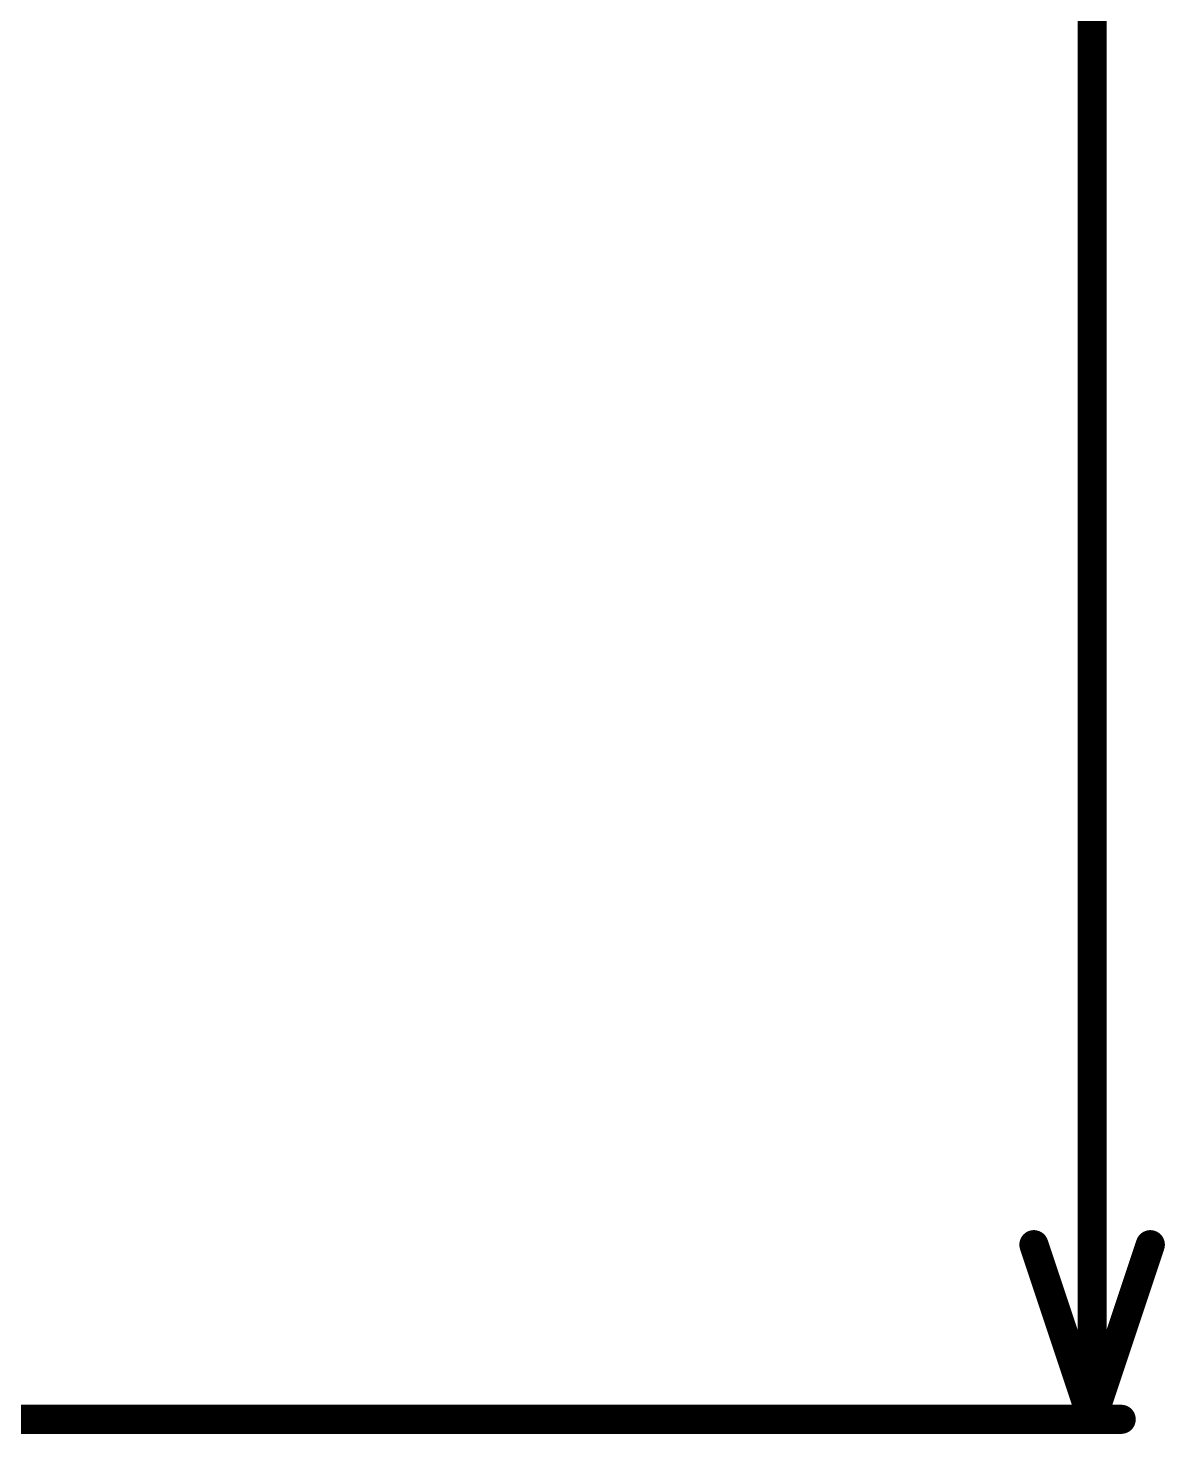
# Model space of a CAD drawing. Header units: inches. Extents: x -0.5 to 14, y -0.2 to 4.7.
# Drawn here: x 1.2995 to 1.69, y -0.1231 to 0.3598 of the extents above; entities that cross this region are included whole.
import ezdxf

# ---------------------------------------------------------------- set-up
doc = ezdxf.new("R2010")
doc.units = ezdxf.units.IN
doc.header["$MEASUREMENT"] = 0
doc.layers.add('Dimensions', color=6, linetype='Continuous')

msp = doc.modelspace()

# ---------------------------------------------------------------- linework, layer by layer
at = {"layer": 'Dimensions', "const_width": 0.01}
for points in [[(1.665, -0.11812), (1.665, 0.57739)], [(1.645, -0.05812), (1.665, -0.11812)], [(1.665, -0.11812), (1.685, -0.05812)], [(1.26119, -0.11812), (1.675, -0.11812)]]:
    msp.add_lwpolyline(points, dxfattribs=at)
at = {"layer": 'Dimensions', "const_width": 0.005}
for points in [[(1.6425, -0.05812, 1), (1.6475, -0.05812, 1)], [(1.6825, -0.05812, 1), (1.6875, -0.05812, 1)], [(1.6625, -0.11812, 1), (1.6675, -0.11812, 1)], [(1.6625, -0.11812, 1), (1.6675, -0.11812, 1)], [(1.6625, -0.11812, 1), (1.6675, -0.11812, 1)], [(1.6725, -0.11812, 1), (1.6775, -0.11812, 1)]]:
    msp.add_lwpolyline(points, format="xyb", close=True, dxfattribs=at)

doc.saveas('drawing.dxf')
